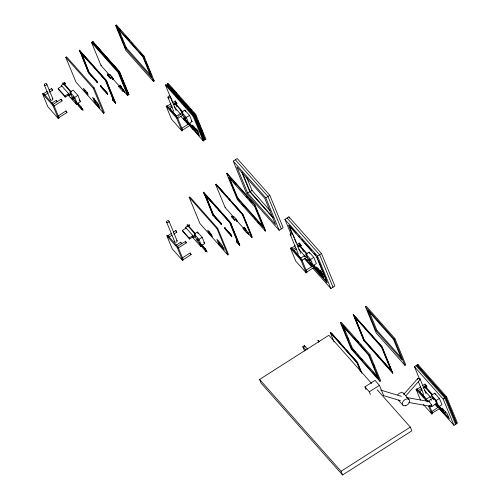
<?xml version="1.0" encoding="UTF-8"?>
<svg xmlns="http://www.w3.org/2000/svg" width="500" height="500" viewBox="0 0 500 500"><rect width="100%" height="100%" fill="white"/><g stroke="black" fill="none" stroke-linecap="round" stroke-linejoin="round"><path stroke-width="0.75" d="M43.537 93.706L47.263 91.3M51.581 88.544L52.606 90.175L51.581 88.544L49.112 90.119M63.531 83.287L64.406 84.6M57.438 101.744L56.406 100.262L56.531 100.725M61.075 99.25L53.031 104.406L54.081 105.988L62.1 100.875L61.075 99.25L61.569 100.331M62.1 100.875L61.712 100.525M57.875 116.219L65.9 110.962L66.562 111.713L66.95 112.544L58.762 117.625M58.906 117.706L58.269 116.431M65.9 110.962L66.95 112.544M167.169 106.2L170.881 103.7M176.444 103.169L175.194 100.944L175.556 101.825M176.038 104.65L175.181 103.294M176.65 116.806L177.719 118.344L183.25 114.85M189.925 125.381L182.525 130.1L181.756 128.669M190.5 124.706L189.519 123.362L189.644 123.825M167.819 235.763L171.525 233.256M168.85 237.244L167.825 235.619M173.787 234.1L176.869 232.131L175.844 230.506L176.075 231.169M176.869 232.131L176.206 231.381M187.8 225.244L188.569 226.175M181.706 243.706L180.675 242.219L181.169 243.306M178.344 247.95L177.375 246.331L185.594 241.4L186.363 242.831L178.287 247.938M185.338 241.206L185.463 241.669M182.294 258.113L183.175 259.662L191.194 254.55L190.206 253.206M291.488 248.3L295.144 245.656M300.231 244.338L301.369 245.925L299.506 243.188M300.919 258.762L301.988 260.3L301.706 260.156M301.962 260.344L307.512 256.806M306.737 272.05L314.812 266.944L313.781 265.319L313.906 265.781M420.775 386.744L417.069 389.25M423.038 387.587L426.119 385.619L425.138 384.275M425.938 387.694L425.075 386.456M435.788 402.075L435.725 401.694M440.3 407.956L439.419 406.406L431.444 411.806M432.281 413.069L439.825 408.425M403.663 394.438L417.863 378.381M405.988 395.656L419.175 380.75M65.763 57.306L66.556 56.8L94.162 87.912L104.4 112.75L103.6 113.256L75.994 82.144L65.763 57.306L93.362 88.425L103.6 113.256M115.606 25.512L116.406 25L144.006 56.119L154.244 80.95L153.444 81.463L125.844 50.344L115.606 25.512L143.206 56.625L153.444 81.463M88.744 71.925L96.8 81.006L97.481 82.656L88.737 73.275L79.538 50.131L106.2 80.188L115.669 103.162L112.963 100.575L112.544 98.756L114.987 101.512L112.281 98.925M109.2 74.706L100.994 65.456L91.525 42.481L92.094 42.125L118.756 72.181L128.225 95.156L127.656 95.519L123.044 90.312M93.425 43.725L92.888 41.612L119.556 71.669L129.025 94.644L126.706 92.5M92.95 43.456L110.363 63.038M42.55 93.831L43.35 93.325L53.781 105.087L59.119 118.038L58.325 118.55L47.888 106.788L42.55 93.831L52.981 105.594L58.325 118.55M63.412 84.462L62.825 83.05L63.256 82.775L71.413 91.975M44.588 95.288L48.288 92.925M49.519 92.137L52.606 90.175M61.669 86.4L61.244 85.369L63.506 83.925L63.931 84.956M65.306 97.081L64.881 96.05L68.606 93.669L69.031 94.7L65.306 97.081L58.569 89.488L58.144 88.456L61.869 86.075M125.444 48.263L116.938 27.619L142.819 56.794L151.325 77.438L125.444 48.263L126.244 47.75L118.319 28.531M100.994 65.456L101.562 65.1M51.475 103.406L56.406 100.262M70 92.112L73.194 90.075L77.894 95.375L80.45 101.575L77.25 103.612L74.7 97.413L70 92.112L72.556 98.312L78.325 104.787M71.356 94.325L69.662 95.406L69.231 94.375L70.931 93.294M52.981 105.594L53.781 105.087M107.263 74.15L109.819 76.944L110.331 78.181L112.05 77.088L109.544 74.262L107.788 75.431L107.263 74.15L109.769 76.975L110.294 78.256L112.069 77.125L109.494 74.294M97.219 82.831L96.8 81.006M87.156 92.506L88.175 94.987L84.419 90.75L85.213 90.237M74.7 97.413L77.894 95.375M105.631 80.425L113.469 100.269L105.919 81.131M115.406 103.331L106.2 80.188M127.656 95.519L118.188 72.544L118.756 72.181M119.556 71.669L119.106 71.912L127.619 92.556L119.375 71.744M93.362 88.425L94.162 87.912M143.206 56.625L144.006 56.119M100.606 85.769L107.062 92.575L107.475 94.394L101.287 87.419L100.606 85.769L106.794 92.744L107.475 94.394M112.806 79.081L113.188 78.838M111.3 77.387L112.825 79.125L113.062 78.531L113.131 78.875M76.469 103.719L77.131 103.294M67.994 94.925L76.669 104.7L77.094 104.425L75.925 101.6M77.75 103.069L81.2 106.956L82.219 109.431L81.794 109.706L78.35 105.819L78.775 105.55M81.794 109.706L80.775 107.225L81.2 106.956M81.806 108.912C80.312 104.969 85.656 114.531 81.294 107.675L82.956 110.119M119.881 85.262L121.4 86.5L121.812 88.325L119.881 85.262L121.812 88.325M118.606 86.594L119.806 85.825L123.737 90.281L122.537 91.05L118.625 86.631L119.825 85.869M94.675 102.319L92.631 97.356L97.806 103.188L99.85 108.144L94.675 102.319L95.475 101.806L94.019 98.263M120.562 86.912L120.15 85.087M124.475 92.238L124.731 91.688M122.519 90.031L124.494 92.281L124.875 92.037M112.963 100.575L112.544 98.756M172.719 102.737L165.406 85L166.206 84.488L193.806 115.606L204.044 140.438L203.244 140.95L189.444 125.394M167.887 85.206L167.306 83.787L168.1 83.275L195.706 114.394L205.944 139.231L205.144 139.738L203.612 138.012M166.931 85.638L168.031 84.938L194.694 114.994L204.163 137.969L203.062 138.669L202.65 136.85M166.169 106.231L166.969 105.725L177.4 117.487L182.738 130.438L181.938 130.95L171.506 119.188L166.169 106.231L176.6 117.994L181.938 130.95M172.113 102.912L175.194 100.944M168.206 107.688L171.906 105.325M173.137 104.537L176.225 102.569M174.006 104.694L175.138 103.969M171.756 111.287L169.775 108.5L172.262 106.912M181.631 112.163L184.825 110.125L189.525 115.419L192.081 121.619L188.888 123.656L184.188 118.362L181.631 112.163L186.331 117.456L188.888 123.656M182 113.7L180.869 114.419L174.019 106.706M178.181 116.331L179.419 115.544M176.6 117.994L177.4 117.487M186.331 117.456L189.525 115.419M203.244 140.95L193.006 116.119L194.694 114.994M205.144 139.738L194.906 114.906L195.706 114.394M194.544 117.181L202.094 136.312M188.575 123.369L189.462 124.369M188.762 123.338L188.1 123.763L187.669 122.731M181.5 128.475L189.519 123.362M180.65 116.119L188.3 124.744L188.725 124.469L187.85 122.35M192.831 127L193.85 129.481L193.425 129.75L192.406 127.269L192.831 127L189.387 123.112L189.894 124.356M192.981 127.688L194.531 130.194L194.075 128.925M195.494 128.856L194.294 129.619L198.194 133.994M194.325 130.006L192.281 125.05L197.45 130.875L199.494 135.838L194.325 130.006L195.125 129.5L193.663 125.956M196.231 129.9L197.756 131.137L196.231 129.9L195.55 128.244M203.025 135.712L203.15 136.325L194.806 115.781M233.219 161.1L237.219 158.556L269.8 195.287L283.175 227.725L279.175 230.275L246.594 193.538L233.219 161.1L265.806 197.838L279.175 230.275M189.137 197.288L189.8 196.863L217.688 228.3L228.5 254.537L227.838 254.963L199.95 223.525L189.137 197.288L217.019 228.725L227.838 254.963M226.594 173.394L226.994 173.137L254.881 204.575L265.694 230.812L265.294 231.069L237.406 199.631L226.594 173.394L254.481 204.825L265.294 231.069M212.875 215.319L212.456 213.494L220.931 223.05L221.612 224.7L212.875 215.319L203.669 192.175L230.331 222.231L239.8 245.206L237.094 242.619L236.412 240.969L239.119 243.556L236.412 240.969M233.331 216.75L225.125 207.5L215.656 184.525L216.225 184.169L242.887 214.225L252.356 237.2L251.788 237.562L247.688 232.938M166.812 235.794L167.613 235.281L178.05 247.044L183.388 260L182.587 260.506L172.156 248.75L166.812 235.794L177.25 247.556L182.587 260.506M173.375 232.081L175.844 230.506M187.675 226.419L187.094 225.006L187.519 224.737L195.681 233.931M169.469 236.85L171.938 235.281M185.938 228.363L185.512 227.331L187.775 225.881M189.569 239.037L189.144 238.006L192.875 235.631L193.3 236.663L189.569 239.037L182.831 231.444L182.406 230.413L186.137 228.038M237.325 198.119L228.812 177.475L254.694 206.65L263.206 227.294L237.325 198.119L237.725 197.869L229.506 177.938M237.406 199.631L237.806 199.375M247.662 193.088L236.85 166.85L264.738 198.287L275.55 224.525L247.662 193.088L249.794 191.731L241.9 172.581M225.125 207.5L225.694 207.144M273.375 217.756L250.15 191.581L252.019 190.394L246.744 177.594M175.738 245.369L180.675 242.219M194.262 234.075L197.463 232.037L202.162 237.331L204.713 243.531L201.519 245.569L198.962 239.375L194.262 234.075L196.819 240.275L202.15 246.25M195.625 236.287L193.925 237.369L193.5 236.337L195.2 235.25M177.25 247.556L178.05 247.044M234.562 220.219L232.037 217.35L233.675 216.306L232.056 217.387C230.281 213.912 234.638 219.094 234.562 220.219L236.181 219.131L233.625 216.337M221.35 224.875L220.931 223.05M208.681 232.706L207.662 230.231L211.419 234.469L212.444 236.944L208.681 232.706L209.35 232.281L208.837 231.044M198.962 239.375L202.162 237.331M217.019 228.725L217.688 228.3M254.481 204.825L254.881 204.575M265.806 197.838L269.8 195.287M234.031 218.938L231.525 216.106M229.762 222.469L237.6 242.312L236.419 238.631M239.537 245.375L230.331 222.231M251.788 237.562L242.319 214.587L242.887 214.225M224.737 227.812L231.194 234.619L231.606 236.438L225.419 229.462L224.737 227.812L230.925 234.788L231.606 236.438M235.438 219.431L236.956 221.169L237.338 220.925M200.306 244.644L200.969 244.219M225.419 229.462L225.006 227.644M200.731 245.681L201.4 245.256M201.594 245.3L202.019 245.025L205.463 248.912L206.488 251.394L206.062 251.663L202.613 247.775L201.594 245.3L205.037 249.181L206.062 251.663M182.15 258.038L190.169 252.919M200.625 245.656L201.3 246.325L200.675 245.619M192.262 236.881L200.931 246.656L201.356 246.388L200.194 243.556M205.037 249.181L205.463 248.912M205.613 249.6L207.219 252.075M244.013 227.306L245.531 228.544L245.95 230.369L244.013 227.306L245.95 230.369M247.869 232.325L243.881 227.906L242.875 228.55L246.806 233.006L247.856 232.288L248.663 234.25L246.706 232.044M218.944 244.275L216.9 239.319L222.069 245.144L224.112 250.1L218.944 244.275L219.606 243.85L218.444 241.019M244.694 228.956L246.213 230.2M246.65 232.075L248.625 234.325L248.863 233.731M237.094 242.619L236.675 240.8M250.987 234.55L242.675 214.3L232.45 202.775L233.956 204.519M290.863 233.8L284.919 219.381L288.919 216.831L321.5 253.562L334.875 286L330.875 288.55L312.775 268.144M290.431 248.194L291.231 247.681L301.663 259.444L307.006 272.4L306.206 272.906L295.775 261.144L290.431 248.194L300.869 259.956L306.206 272.906M296.994 244.481L299.462 242.906M299.306 246.462L298.725 245.05L299.15 244.781L307.312 253.981M295.556 247.675L292.469 249.644L291.444 248.019M298.019 246.106L300.487 244.531M297.706 247.013L299.406 245.931L299.831 246.962M294.462 251.494L294.037 250.463L296.525 248.875M305.894 254.119L310.594 259.419L313.15 265.619L308.45 260.319L305.894 254.119L309.094 252.081L313.794 257.381L316.344 263.575L305.769 270.438L306.156 270.788M306.831 255.3L305.131 256.381L298.637 249.062M300.869 259.956L301.663 259.444M310.594 259.419L313.794 257.381M330.875 288.55L317.506 256.112L321.5 253.562M313.031 265.3L312.256 265.7L312.881 266.406L312.425 265.306M313.65 265.075L313.225 265.344L316.669 269.231L317.694 271.706L318.119 271.438L317.094 268.956L313.65 265.075L314.419 266.931M316.669 269.231L317.094 268.956M317.194 269.681L318.85 272.119M317.7 270.919L317.244 269.644M322.562 274.206L319.613 270.856L318.544 271.537L322.463 275.95M318.562 271.575L319.625 270.9M321.619 273.356L320.369 271.944L319.95 270.119L321.206 271.531L321.619 273.356L321.887 273.181M304.581 350.919L302.825 346.656L304.425 345.637L307.5 349.106M340.381 322.7L341.181 322.188L369.881 354.544L380.712 380.825L379.913 381.331L351.213 348.981L340.381 322.7L369.081 355.05L379.913 381.331M353.169 314.544L382.137 346.725L392.7 373.175L364 340.825L353.169 314.544L381.869 346.894L392.7 373.175M365.419 306.725L366.219 306.219L394.919 338.569L405.75 364.85L404.95 365.363L376.25 333.006L365.419 306.725L394.119 339.081L404.95 365.363M318.663 342.137L317.981 340.481L319.275 341.469M334.081 342L330.231 332.669L330.8 332.306L357.463 362.362L361.906 373.131M377.306 389.906L410.306 427.1L411.838 430.819L342.581 475L261.119 383.169L259.587 379.45L328.844 335.269L371.637 383.512M376.106 330.819L367.594 310.175L393.475 339.35L401.987 359.994L376.106 330.819L376.906 330.312L368.981 311.087M364 340.825L353.431 314.375M351.644 348.8L341.831 325L368.656 355.231L378.462 379.031L351.644 348.8L352.444 348.288L343.225 325.931M364.431 340.644L354.619 316.844L381.438 347.075L391.25 370.875L364.431 340.644L355.181 317.394M360.45 371.337L356.9 362.725L357.463 362.362M381.438 347.075L381.706 346.906L361.587 324.231M369.081 355.05L369.881 354.544M394.119 339.081L394.919 338.569M366.05 389.588L364.919 386.831L375.037 380.375L379.425 385.319L383.681 395.65M370.438 394.531L369.3 391.781L379.425 385.319M419.431 378.781L414.456 366.706L417.919 364.494L446.619 396.85L457.45 423.131L453.988 425.337L439.125 408.581M420.513 400.075L416.062 389.281L416.863 388.769L427.3 400.531L427.887 401.969M422.625 385.562L425.094 383.994M421.8 388.369L418.1 390.731L417.131 389.119M423.338 388.1L425.037 387.019L432.031 394.9M420.094 392.581L419.669 391.544L422.156 389.963M431.525 395.206L434.725 393.169L439.425 398.469L441.981 404.663L438.781 406.706L436.225 400.506L431.525 395.206L433.231 399.338M431.331 397.106L432.463 396.388M426.569 399.806L427.238 400.556L426.5 401.044L416.062 389.281M433.144 397.894L427.594 401.431L427.238 400.556M436.225 400.506L439.425 398.469M453.988 425.337L443.156 399.056L446.619 396.85M431.9 406.45L436.694 403.394M437.994 406.812L438.663 406.388M438.856 406.431L439.281 406.163L442.731 410.044L443.75 412.525L443.325 412.794L439.875 408.913L440.306 408.638L439.281 406.163M435.138 404.338L438.194 407.788L438.619 407.519L437.456 404.694M342.581 475L341.05 471.281L410.306 427.1M423.394 404.475L431.838 413.994L432.638 413.488L429.375 405.569M443.325 412.794L442.3 410.319L442.731 410.044M442.825 410.769L444.487 413.206L442.825 410.769L443.338 412.006L449.387 418.881L447.344 413.925L442.175 408.094L444.219 413.056M443.338 412.006L442.875 410.731M444.194 412.663L445.675 411.669M444.75 412.713L445.819 412.038M406.488 397.512L429.925 401.662M408.869 402.488L430.037 406.231M167.181 106.062L168.081 107.225M43.562 93.663L44.606 95.244M299.45 245.25L300.2 246.225M186.306 242.819L185.7 242.081M191.137 254.537L190.806 254.194M426.062 385.606L425.731 385.269M380.831 390.125L401.4 396.344M383.587 395.606L400.481 400.719M119.288 28.856L120.325 30.025M125.5 35.863L129.637 40.525M131.194 42.281L132.744 44.031M139.994 52.2L143.613 56.281L144.494 58.419M171.506 87.719L173.056 89.469M174.094 90.638L176.163 92.969M178.231 95.306L179.269 96.469M185.994 104.056L188.588 106.975M190.138 108.725L191.688 110.475M193.762 112.806L194.794 113.975M235.35 159.744L267.938 196.475L281.306 228.912M287.05 218.019L319.637 254.756L333.006 287.194M417.119 365.006L445.819 397.356L456.65 423.638M167.306 83.787L194.906 114.906M416.85 365.175L445.556 397.525L456.388 423.806M168.631 85.894L171.319 88.919M172.256 89.981L175.362 93.481M176.4 94.65L178.5 97.013M180.019 98.731L182.613 101.65M184.137 103.375L186.75 106.319M188.238 107.994L190.894 110.988M192.344 112.619L194.906 115.512L194.25 115.237M167.763 85.106L194.425 115.162L203.894 138.138M169 86.781L170.538 88.513M172.075 90.25L173.619 91.981M176.181 94.869L177.206 96.025M184.5 104.294L186.038 106.019M190.025 110.481L188.081 108.325L189.075 109.494M192.075 112.788L193.612 114.525M416.056 365.681L444.756 398.038L455.588 424.319M167.956 86.794L182.312 102.981M183.337 104.138L185.9 107.025M187.438 108.763L188.981 110.494M190.006 111.65L193.594 115.694M284.919 219.381L317.506 256.112M165.406 85L193.006 116.119M289.294 225.562L296.006 233.131M298.594 236.044L299.625 237.206M301.688 239.531L303.756 241.863M304.788 243.025L311.5 250.594M314.081 253.506L315.631 255.25M414.456 366.706L443.156 399.056M191.144 120.556L192.081 121.619M126.244 47.75L150.569 75.175M376.906 330.312L401.75 358.319M174.887 102.819L183.044 112.019M252.019 190.394L270.081 210.75M182.619 112.294L174.462 103.094L175.044 104.506M153.219 79.8L154.244 80.95M176.062 105.569L177.062 106.694M180.062 110.069L181.056 111.194M424.781 385.869L432.431 394.494M195.969 128.713L197.488 131.312M432.006 394.762L424.356 386.138L424.938 387.55M203.137 136.812L204.163 137.969M298.725 245.05L306.894 254.375M195.425 128.844L198.431 132.162M302.825 250.338L303.825 251.469M320.938 271.7L319.688 270.287L320.369 271.944M249.794 191.731L273.031 217.925M188.956 123.387L192.406 127.269M203.019 139.288L204.044 140.438M319.556 270.887L322.981 274.75M191.394 126.706L190.406 125.594L189.981 125.862L193.425 129.75M183.962 118.981L185.431 120.763M322.356 275.038L323.906 276.788M438.575 406.087L442.3 410.319M183.306 118.475L185.356 120.781M186.887 122.513L188.669 124.412M424.269 390.15L430.763 397.469M444.175 412.625L448.094 417.038M435.962 403.525L439.412 407.381M443.387 411.975L444.487 413.206M304.056 255.725L305.056 256.85M306.869 259.531L307.887 260.681M309.931 262.981L312.987 266.431L311.825 263.606M314.244 267.825L326.962 282.075M435.025 403.963L437.587 406.85M306.594 259.519L307.625 260.681M309.694 263.012L327.25 282.8L316.431 256.562L288.55 225.131L291.762 232.931M430.544 399.162L431.562 400.312M304.913 258.081L312.562 266.7L310.819 262.462M304.5 258.812L311.737 266.975M355.4 317.256L360.556 323.069M169.775 108.5L176.513 116.094L180.238 113.713L180.662 114.75M172.787 112.456L175.9 115.956M419.669 391.544L426.406 399.137L430.138 396.763L430.562 397.794M230.769 178.975L231.8 180.138M233.875 182.475L235.944 184.806M246.294 196.475L247.331 197.644M249.4 199.981L251.469 202.312M294.037 250.463L300.775 258.056L304.506 255.675L304.931 256.706M421.131 393.75L424.244 397.25M425.281 398.419L426.312 399.588M295.5 252.662L298.094 255.581M299.131 256.75L300.681 258.5M364.694 340.475L391 370.125M237.725 197.869L263.087 226.456M364.269 340.656L392.969 373.006M238.325 199.956L239.875 201.706M241.938 204.031L244.006 206.363M254.331 218.006L255.881 219.75M257.431 221.5L259.5 223.825M92.625 41.781L119.288 71.838L128.756 94.812M344.694 326.812L345.725 327.975M354.494 337.863L355.525 339.025M356.556 340.188L358.619 342.512M360.681 344.837L361.719 346M403.381 393.188L409.025 399.544M111.356 64.206L113.431 66.494M115.45 68.819L118.544 72.256M91.525 42.481L118.188 72.544M228.356 198.162L230.406 200.469L228.331 198.181M236 206.825L242.65 214.319M215.656 184.525L242.319 214.587M125.712 89.938L128.275 92.831L126.469 91.269M128 93.488L129.025 94.644M120.831 86.744L122.081 88.156M119.75 85.862L123.669 90.275L124.494 92.281M352.444 348.288L377.713 376.781M398.294 400L402.906 405.206M111.25 77.019L119.45 86.269M353.038 349.625L355.6 352.512M357.137 354.25L358.675 355.981M361.238 358.869L362.262 360.025M373.025 372.156L375.075 374.469M111.356 77.35L112.863 79.05L112.05 77.088L112.825 79.125M122.575 90L124.531 92.206L123.725 90.244L122.537 91.05M235.894 219.644L243.588 228.312M107.775 75.388L110.294 78.256M235.487 219.394L236.994 221.094M342.425 345.725L344.469 348.031M346.006 349.762L357.256 362.444L361.544 372.925M337.287 339.975L331.662 333.638L340.894 343.994L338.306 341.131M342.4 345.744L343.931 347.469M346.488 350.356L357.225 362.456M330.231 332.669L356.9 362.725M79.269 50.3L105.938 80.356M81.756 53.519L91.5 64.5M94.062 67.387L95.6 69.125M98.162 72.013L99.706 73.75M101.244 75.481L103.806 78.375M104.831 79.531L106.881 81.838L79.95 51.956L79.538 50.131M203.4 192.344L230.069 222.4M205.375 194.981L212.556 203.075M215.119 205.963L216.656 207.7M218.706 210.012L220.756 212.325M221.788 213.481L231.012 223.881L204.081 194L203.669 192.175M96.538 81.175L88.056 71.625L80.506 52.488M91 75.356L97.481 82.656M102.587 88.413L104.131 90.156M106.194 92.481L107.744 94.225M114.206 101.512L115.669 103.162M212.194 213.669L220.669 223.219M215.631 217.956L217.125 219.644M219.619 222.456L221.612 224.7M227.237 231.038L229.3 233.363M230.331 234.525L231.875 236.269M237.85 243L239.8 245.206M364.919 386.831L369.3 391.781M317.981 340.481L319.006 341.637M87.562 92.888L83.394 88.269L84.419 90.75M95.475 101.806L99.094 105.887M209.35 232.281L211.7 234.931M219.606 243.85L224.262 249.094M302.825 346.656L305.9 350.125M79.037 99.981L80.45 101.575M62.825 83.05L71 92.369M203.775 242.475L204.713 243.531M187.094 225.006L195.263 234.325M80.775 107.225L77.325 103.338L78.35 105.819M61.244 85.369L69.231 94.375M68.662 94.281L69.662 95.406M70.975 97.525L72.862 99.656M76.413 103.663L77.038 104.369L76.356 103.694M185.512 227.331L193.5 236.337M192.925 236.244L193.925 237.369M58.144 88.456L64.881 96.05M182.406 230.413L189.144 238.006M259.587 379.45L341.05 471.281M314.55 266.756L314.281 266.406M176.781 103.675L177.106 103.969L175.694 102.031M57.175 101.694L56.769 101.137M440.056 407.681L439.775 407.287M431.788 411.875L432.444 413.106M300.1 244.181L299.694 243.569M189.3 225.431C190.644 226.887 188.15 223.188 189.181 225.256M306.294 270.975L306.812 272.019M190.525 253.8L190.294 253.381M426.25 386.044L427 387.013L426.138 385.775M434.725 393.169L435.294 394.544M436.45 403.55L438.194 407.788M417.919 364.494L418.506 365.913M425.037 387.019L425.462 388.05M419.963 378.806L426.062 393.594M428.575 406.081L431.838 413.994M418.45 381.863L423.675 394.544M382 347.625L382.894 349.794M383.488 351.231L388.837 364.219M389.438 365.656L391.219 369.988M373.612 364.819L374.506 366.981M316.956 257.125L317.838 259.25M318.419 260.669L326.312 279.819M344.106 329.294L344.988 331.425M347.619 337.819L348.5 339.944M351.138 346.337L352.013 348.469M319.306 271.056L318.85 269.956L319.044 271.225M317.794 268L319.256 271.544M309.094 252.081L309.662 253.456M288.919 216.831L289.513 218.275M292.6 233.525A1.281 0.919 -22.4 0 1 291.1 234.975A1.281 0.919 -22.4 0 1 290.531 233.487A1.281 0.919 -22.4 0 1 292.6 233.525L300.431 252.512M289.075 225.688L292.581 234.2M293.163 235.619L294.044 237.744M294.625 239.163L296.087 242.712M290.219 234.469L298.337 254.163M318.244 340.312L318.925 341.969M242.531 173.094L250.15 191.581M304.425 345.637L305.006 347.056M226.994 173.137L227.869 175.263M247.8 232.319L248.625 234.325M244.281 227.131L244.731 228.238M195.606 115.269L196.488 117.406M197.662 120.256L198.544 122.387M199.125 123.812L200.006 125.95M201.181 128.8L202.062 130.931M202.65 132.356L203.531 134.494M195.131 117.375L196.006 119.513M193.863 115.525L203.331 138.5M236.181 219.131L236.956 221.169M197.075 129.488L197.756 131.137M195.175 129.012L194.719 127.912L194.906 129.181M216.225 184.169L216.812 185.6M184.825 110.125L185.394 111.5M230.919 225.281L232.369 228.794M232.944 230.2L235.844 237.225M188.162 123.344L188.612 124.45M186.55 120.506L188.3 124.744M168.031 84.938L168.244 85.456M170.362 96.481A1.281 0.919 -22.4 0 1 168.863 97.938A1.281 0.919 -22.4 0 1 168.294 96.45A1.281 0.919 -22.4 0 1 170.362 96.481L176.163 110.55M167.981 97.431L173.781 111.5M204.931 195.231L206.375 198.744M206.956 200.15L207.825 202.256M208.406 203.663L212.169 212.794M145.669 61.262L146.55 63.4M147.137 64.825L148.019 66.963M149.188 69.806L150.069 71.944M150.656 73.369L151.537 75.5M116.406 25L116.988 26.419M119.619 32.806L120.5 34.931M121.669 37.775L122.544 39.9M123.131 41.319L124.006 43.45M125.175 46.288L126.056 48.412M197.463 232.037L198.025 233.412M202.019 245.025L202.531 246.269M200.794 245.256L201.25 246.363M199.188 242.419L200.931 246.656M118.831 72.956L126.569 91.806M109.544 74.262L110.081 75.569M168.988 221.125A1.281 0.919 -22.4 0 1 167.481 222.575A1.281 0.919 -22.4 0 1 166.912 221.094A1.281 0.919 -22.4 0 1 168.988 221.125L177.1 240.812M107.312 74.119L107.825 75.356M94.669 45.419L93.494 42.569L94.4 45.587M92.888 41.612L94.275 44.975M166.6 222.069L174.719 241.762M92.094 42.125L92.681 43.556M100.875 85.6L101.331 86.7M74.919 100.463L76.669 104.7M46.744 84.081A1.281 0.919 -22.4 0 1 45.244 85.538A1.281 0.919 -22.4 0 1 44.675 84.05A1.281 0.919 -22.4 0 1 46.744 84.081L52.838 98.856M44.363 85.031L50.45 99.8M52.25 98.387A1.281 0.919 -22.4 0 1 52.769 99.519A1.281 0.919 -22.4 0 1 51.231 100.3A1.281 0.919 -22.4 0 1 50.45 99.312M176.775 240.45A1.281 0.919 -22.4 0 1 176.238 242.144A1.281 0.919 -22.4 0 1 174.713 241.269M300.763 253.45A1.281 0.919 -22.4 0 1 300.725 253.706M417.744 378.938A1.281 0.675 41.5 0 1 418.787 378.469A1.281 0.675 41.5 0 1 419.794 380.037M397.631 394.794A4.169 2.819 -41.6 0 1 403.787 393.806M431.681 404.731A2.244 1.456 -80 0 1 429.356 405.863M433.744 399.369A2.888 0.488 57.5 0 1 434.269 398.963A2.888 0.488 57.5 0 1 436.413 402.2A2.888 0.488 57.5 0 1 436.262 403.162M429.594 402.156A2.888 0.488 57.5 0 1 431.856 405.831A2.888 0.488 57.5 0 1 430.737 405.4M428.756 401.706A2.888 0.488 57.5 0 1 429.256 401.806M417.894 378.769A1.281 0.919 -22.4 0 1 419.837 378.6A1.281 0.919 -22.4 0 1 419.1 380.138M417.575 379.256A1.281 0.919 -22.4 0 1 417.694 379.006M64.619 82.569L65.475 83.925L64.619 82.569M72.888 96.812L74.256 98.981L72.888 96.812M184.519 116.862L185.888 119.025L184.519 116.862M197.156 238.775L198.525 240.938L197.156 238.775M308.788 258.819L310.156 260.988L308.788 258.819M93.1 42.131L92.837 42.3L119.769 72.188L93.1 42.131M81.469 53.194L89.312 73.037L81.469 53.194M217.113 185.481L227.312 197.025L217.113 185.481M205.606 195.238L213.444 215.081L205.606 195.238M321.712 272.838L316.544 267.006L318.587 271.969L323.756 277.794L321.712 272.838M405.194 405.806A4.169 2.819 -41.6 0 0 409.425 400.169A4.169 2.819 -41.6 0 0 403.275 401.156A4.169 2.819 -41.6 0 0 405.194 405.806"/></g></svg>
